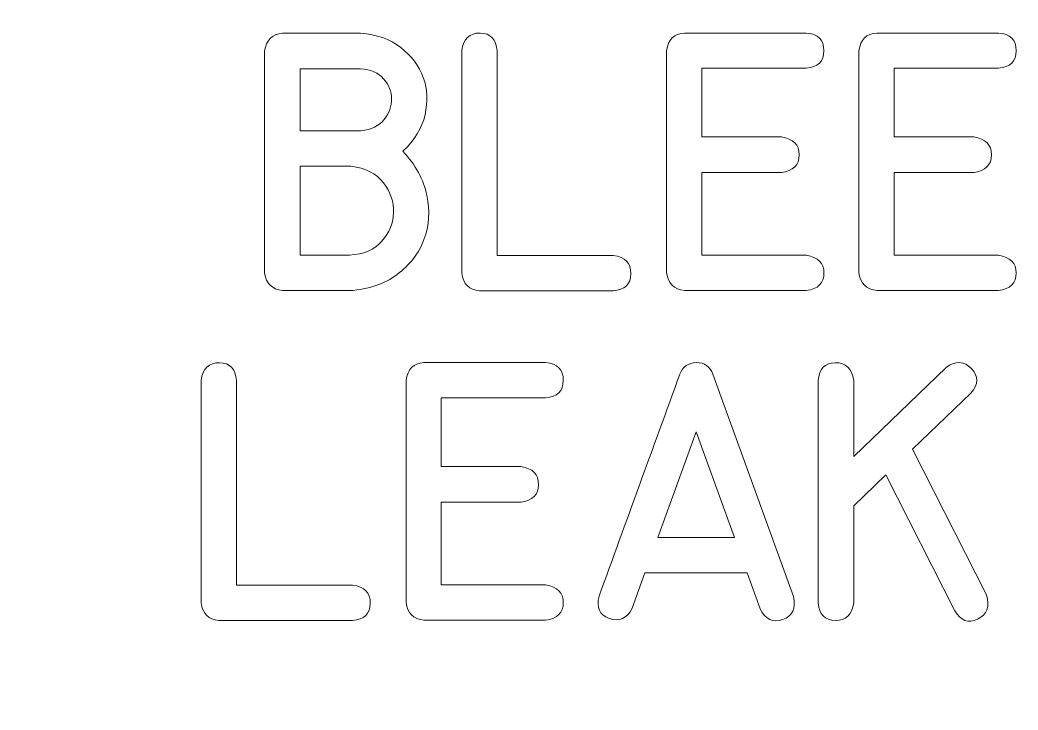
# Model space of a CAD drawing. Header units: millimetres. Extents: x -73 to 73, y -192 to 195.
# Drawn here: x 29.34 to 41.65, y 120.68 to 129.19 of the extents above; entities that cross this region are included whole.
import ezdxf

# ---------------------------------------------------------------- set-up
doc = ezdxf.new("R2010")
doc.units = ezdxf.units.MM
doc.header["$MEASUREMENT"] = 0
doc.layers.add('LED', color=7, linetype='Continuous')

msp = doc.modelspace()

# ---------------------------------------------------------------- linework, layer by layer
at = {"layer": 'LED', "color": 250, "lineweight": 9}
msp.add_open_spline([(70.6599, 74.2658), (70.9361, 74.248), (71.2072, 74.3453), (71.409, 74.5346), (71.409, 74.5346), (71.6108, 74.724), (71.7252, 74.987), (71.725, 75.2637), (71.725, 75.2637), (71.725, 75.2637), (71.725, 89.1213), (71.725, 89.1213), (71.725, 89.1213), (71.7248, 89.3867), (71.6193, 89.6411), (71.4315, 89.8287), (71.4315, 89.8287), (71.2437, 90.0162), (70.9904, 90.1215), (70.725, 90.1213), (70.725, 90.1213), (70.725, 90.1213), (68.2625, 90.1213), (68.2625, 90.1213), (68.2625, 90.1213), (65.9403, 90.1213), (63.7945, 91.3602), (62.6333, 93.3713), (62.6333, 93.3713), (61.4722, 95.3824), (61.4722, 97.8602), (62.6333, 99.8713), (62.6333, 99.8713), (63.7945, 101.8824), (65.9403, 103.1213), (68.2625, 103.1213), (68.2625, 103.1213), (68.2625, 103.1213), (70.725, 103.1213), (70.725, 103.1213), (70.725, 103.1213), (70.9904, 103.1215), (71.2448, 103.227), (71.4324, 103.4148), (71.4324, 103.4148), (71.6199, 103.6026), (71.7252, 103.8559), (71.725, 104.1213), (71.725, 104.1213), (71.725, 104.1213), (71.725, 174.8463), (71.725, 174.8463), (71.725, 174.8463), (71.7248, 175.1117), (71.6193, 175.3661), (71.4315, 175.5537), (71.4315, 175.5537), (71.2437, 175.7412), (70.9904, 175.8465), (70.725, 175.8463), (70.725, 175.8463), (70.725, 175.8463), (68.2625, 175.8463), (68.2625, 175.8463), (68.2625, 175.8463), (65.9403, 175.8463), (63.7945, 177.0852), (62.6333, 179.0963), (62.6333, 179.0963), (61.4722, 181.1074), (61.4722, 183.5852), (62.6333, 185.5963), (62.6333, 185.5963), (63.7945, 187.6074), (65.9403, 188.8463), (68.2625, 188.8463), (68.2625, 188.8463), (68.2625, 188.8463), (70.725, 188.8463), (70.725, 188.8463), (70.725, 188.8463), (70.9904, 188.8465), (71.2448, 188.952), (71.4324, 189.1398), (71.4324, 189.1398), (71.6199, 189.3276), (71.7252, 189.5809), (71.725, 189.8463), (71.725, 189.8463), (71.725, 189.8463), (71.725, 193.6206), (71.725, 193.6206), (71.725, 193.6206), (71.7248, 193.886), (71.6193, 194.1404), (71.4315, 194.328), (71.4315, 194.328), (71.2437, 194.5155), (70.9904, 194.6208), (70.725, 194.6206), (70.725, 194.6206), (70.725, 194.6206), (-70.725, 194.6206), (-70.725, 194.6206), (-70.725, 194.6206), (-70.9904, 194.6204), (-71.2448, 194.5148), (-71.4324, 194.3271), (-71.4324, 194.3271), (-71.6199, 194.1393), (-71.7252, 193.886), (-71.725, 193.6206), (-71.725, 193.6206), (-71.725, 193.6206), (-71.725, 189.8463), (-71.725, 189.8463), (-71.725, 189.8463), (-71.7248, 189.5809), (-71.6192, 189.3265), (-71.4315, 189.1389), (-71.4315, 189.1389), (-71.2437, 188.9514), (-70.9904, 188.8461), (-70.725, 188.8463), (-70.725, 188.8463), (-70.725, 188.8463), (-68.2625, 188.8463), (-68.2625, 188.8463), (-68.2625, 188.8463), (-65.9403, 188.8463), (-63.7944, 187.6074), (-62.6333, 185.5963), (-62.6333, 185.5963), (-61.4722, 183.5852), (-61.4722, 181.1074), (-62.6333, 179.0963), (-62.6333, 179.0963), (-63.7944, 177.0852), (-65.9403, 175.8463), (-68.2625, 175.8463), (-68.2625, 175.8463), (-68.2625, 175.8463), (-70.725, 175.8463), (-70.725, 175.8463), (-70.725, 175.8463), (-70.9904, 175.8461), (-71.2448, 175.7405), (-71.4324, 175.5528), (-71.4324, 175.5528), (-71.6199, 175.365), (-71.7252, 175.1117), (-71.725, 174.8463), (-71.725, 174.8463), (-71.725, 174.8463), (-71.725, 104.1213), (-71.725, 104.1213), (-71.725, 104.1213), (-71.7248, 103.8559), (-71.6192, 103.6015), (-71.4315, 103.4139), (-71.4315, 103.4139), (-71.2437, 103.2264), (-70.9904, 103.1211), (-70.725, 103.1213), (-70.725, 103.1213), (-70.725, 103.1213), (-68.2625, 103.1213), (-68.2625, 103.1213), (-68.2625, 103.1213), (-65.9403, 103.1213), (-63.7944, 101.8824), (-62.6333, 99.8713), (-62.6333, 99.8713), (-61.4722, 97.8602), (-61.4722, 95.3824), (-62.6333, 93.3713), (-62.6333, 93.3713), (-63.7944, 91.3602), (-65.9403, 90.1213), (-68.2625, 90.1213), (-68.2625, 90.1213), (-68.2625, 90.1213), (-70.725, 90.1213), (-70.725, 90.1213), (-70.725, 90.1213), (-70.9904, 90.1211), (-71.2448, 90.0155), (-71.4324, 89.8278), (-71.4324, 89.8278), (-71.6199, 89.64), (-71.7252, 89.3867), (-71.725, 89.1213), (-71.725, 89.1213), (-71.725, 89.1213), (-71.725, 84.4887), (-71.725, 84.4887), (-71.725, 84.4887), (-71.7247, 83.9613), (-71.3163, 83.5248), (-70.7901, 83.4908), (-70.7901, 83.4908), (-70.7901, 83.4908), (70.6599, 74.2658), (70.6599, 74.2658)], degree=3, knots=[0, 0, 0, 0, 0.0192308, 0.0192308, 0.0192308, 0.0192308, 0.0384615, 0.0384615, 0.0384615, 0.0384615, 0.0576923, 0.0576923, 0.0576923, 0.0576923, 0.0769231, 0.0769231, 0.0769231, 0.0769231, 0.0961538, 0.0961538, 0.0961538, 0.0961538, 0.1153846, 0.1153846, 0.1153846, 0.1153846, 0.1346154, 0.1346154, 0.1346154, 0.1346154, 0.1538462, 0.1538462, 0.1538462, 0.1538462, 0.1730769, 0.1730769, 0.1730769, 0.1730769, 0.1923077, 0.1923077, 0.1923077, 0.1923077, 0.2115385, 0.2115385, 0.2115385, 0.2115385, 0.2307692, 0.2307692, 0.2307692, 0.2307692, 0.25, 0.25, 0.25, 0.25, 0.2692308, 0.2692308, 0.2692308, 0.2692308, 0.2884615, 0.2884615, 0.2884615, 0.2884615, 0.3076923, 0.3076923, 0.3076923, 0.3076923, 0.3269231, 0.3269231, 0.3269231, 0.3269231, 0.3461538, 0.3461538, 0.3461538, 0.3461538, 0.3653846, 0.3653846, 0.3653846, 0.3653846, 0.3846154, 0.3846154, 0.3846154, 0.3846154, 0.4038462, 0.4038462, 0.4038462, 0.4038462, 0.4230769, 0.4230769, 0.4230769, 0.4230769, 0.4423077, 0.4423077, 0.4423077, 0.4423077, 0.4615385, 0.4615385, 0.4615385, 0.4615385, 0.4807692, 0.4807692, 0.4807692, 0.4807692, 0.5, 0.5, 0.5, 0.5, 0.5192308, 0.5192308, 0.5192308, 0.5192308, 0.5384615, 0.5384615, 0.5384615, 0.5384615, 0.5576923, 0.5576923, 0.5576923, 0.5576923, 0.5769231, 0.5769231, 0.5769231, 0.5769231, 0.5961538, 0.5961538, 0.5961538, 0.5961538, 0.6153846, 0.6153846, 0.6153846, 0.6153846, 0.6346154, 0.6346154, 0.6346154, 0.6346154, 0.6538462, 0.6538462, 0.6538462, 0.6538462, 0.6730769, 0.6730769, 0.6730769, 0.6730769, 0.6923077, 0.6923077, 0.6923077, 0.6923077, 0.7115385, 0.7115385, 0.7115385, 0.7115385, 0.7307692, 0.7307692, 0.7307692, 0.7307692, 0.75, 0.75, 0.75, 0.75, 0.7692308, 0.7692308, 0.7692308, 0.7692308, 0.7884615, 0.7884615, 0.7884615, 0.7884615, 0.8076923, 0.8076923, 0.8076923, 0.8076923, 0.8269231, 0.8269231, 0.8269231, 0.8269231, 0.8461538, 0.8461538, 0.8461538, 0.8461538, 0.8653846, 0.8653846, 0.8653846, 0.8653846, 0.8846154, 0.8846154, 0.8846154, 0.8846154, 0.9038462, 0.9038462, 0.9038462, 0.9038462, 0.9230769, 0.9230769, 0.9230769, 0.9230769, 0.9423077, 0.9423077, 0.9423077, 0.9423077, 0.9615385, 0.9615385, 0.9615385, 0.9615385, 1, 1, 1, 1], dxfattribs=at)
at = {"layer": 'LED', "color": 240, "lineweight": 9}
for points, knots in [([(33.5394, 129.0281), (33.7357, 129.0117), (33.9008, 128.9519), (34.0347, 128.8498), (34.0347, 128.8498), (34.1686, 128.7476), (34.2617, 128.6243), (34.313, 128.4799), (34.313, 128.4799), (34.3649, 128.336), (34.3718, 128.1825), (34.3342, 128.0195), (34.3342, 128.0195), (34.2966, 127.8571), (34.2051, 127.7073), (34.0606, 127.5708), (34.0606, 127.5708), (34.2199, 127.4036), (34.3189, 127.2226), (34.358, 127.0284), (34.358, 127.0284), (34.3972, 126.8342), (34.385, 126.6521), (34.3215, 126.4833), (34.3215, 126.4833), (34.258, 126.3145), (34.1479, 126.1711), (33.9908, 126.0531), (33.9908, 126.0531), (33.8336, 125.9351), (33.6389, 125.8684), (33.406, 125.8531), (33.406, 125.8531), (33.406, 125.8531), (33.4018, 125.8531), (33.4018, 125.8531), (33.4018, 125.8531), (33.4018, 125.8531), (32.5768, 125.8531), (32.5768, 125.8531), (32.5768, 125.8531), (32.4498, 125.8706), (32.3763, 125.9425), (32.3567, 126.0685), (32.3567, 126.0685), (32.3567, 126.0685), (32.3567, 128.808), (32.3567, 128.808), (32.3567, 128.808), (32.3742, 128.936), (32.4477, 129.0096), (32.5768, 129.0281), (32.5768, 129.0281), (32.5768, 129.0281), (33.5394, 129.0281), (33.5394, 129.0281)], [0, 0, 0, 0, 0.0666667, 0.0666667, 0.0666667, 0.0666667, 0.1333333, 0.1333333, 0.1333333, 0.1333333, 0.2, 0.2, 0.2, 0.2, 0.2666667, 0.2666667, 0.2666667, 0.2666667, 0.3333333, 0.3333333, 0.3333333, 0.3333333, 0.4, 0.4, 0.4, 0.4, 0.4666667, 0.4666667, 0.4666667, 0.4666667, 0.5333333, 0.5333333, 0.5333333, 0.5333333, 0.6, 0.6, 0.6, 0.6, 0.6666667, 0.6666667, 0.6666667, 0.6666667, 0.7333333, 0.7333333, 0.7333333, 0.7333333, 0.8, 0.8, 0.8, 0.8, 0.8666667, 0.8666667, 0.8666667, 0.8666667, 1, 1, 1, 1]), ([(35.0062, 125.8515), (34.8792, 125.86), (34.8057, 125.9314), (34.7861, 126.0669), (34.7861, 126.0669), (34.7861, 126.0669), (34.7861, 128.808), (34.7861, 128.808), (34.7861, 128.808), (34.8078, 128.9567), (34.8835, 129.0297), (35.0126, 129.0276), (35.0126, 129.0276), (35.1417, 129.0249), (35.2121, 128.9514), (35.2232, 128.808), (35.2232, 128.808), (35.2232, 128.808), (35.2232, 126.2844), (35.2232, 126.2844), (35.2232, 126.2844), (35.2232, 126.2844), (36.6541, 126.2854), (36.6541, 126.2854), (36.6541, 126.2854), (36.8012, 126.269), (36.8737, 126.1949), (36.8721, 126.0632), (36.8721, 126.0632), (36.8705, 125.9314), (36.7975, 125.861), (36.6525, 125.8515), (36.6525, 125.8515), (36.6525, 125.8515), (35.0062, 125.8515), (35.0062, 125.8515)], [0, 0, 0, 0, 0.1, 0.1, 0.1, 0.1, 0.2, 0.2, 0.2, 0.2, 0.3, 0.3, 0.3, 0.3, 0.4, 0.4, 0.4, 0.4, 0.5, 0.5, 0.5, 0.5, 0.6, 0.6, 0.6, 0.6, 0.7, 0.7, 0.7, 0.7, 0.8, 0.8, 0.8, 0.8, 1, 1, 1, 1]), ([(39.0338, 128.5958), (39.0338, 128.5958), (37.7484, 128.5958), (37.7484, 128.5958), (37.7484, 128.5958), (37.7484, 128.5958), (37.7484, 127.7475), (37.7484, 127.7475), (37.7484, 127.7475), (37.7484, 127.7475), (38.7284, 127.7475), (38.7284, 127.7475), (38.7284, 127.7475), (38.875, 127.7258), (38.948, 127.6523), (38.9475, 127.5269), (38.9475, 127.5269), (38.947, 127.4009), (38.8739, 127.3279), (38.7284, 127.3073), (38.7284, 127.3073), (38.7284, 127.3073), (37.7484, 127.3073), (37.7484, 127.3073), (37.7484, 127.3073), (37.7484, 127.3073), (37.7484, 126.2886), (37.7484, 126.2886), (37.7484, 126.2886), (37.7484, 126.2886), (39.0338, 126.2886), (39.0338, 126.2886), (39.0338, 126.2886), (39.1793, 126.2669), (39.2523, 126.1944), (39.2523, 126.0701), (39.2523, 126.0701), (39.2523, 125.9462), (39.1793, 125.8737), (39.0338, 125.8531), (39.0338, 125.8531), (39.0338, 125.8531), (37.533, 125.8531), (37.533, 125.8531), (37.533, 125.8531), (37.4039, 125.8695), (37.3304, 125.9431), (37.3129, 126.0732), (37.3129, 126.0732), (37.3129, 126.0732), (37.3129, 128.8111), (37.3129, 128.8111), (37.3129, 128.8111), (37.3325, 128.9477), (37.406, 129.0196), (37.533, 129.0281), (37.533, 129.0281), (37.533, 129.0281), (39.0338, 129.0281), (39.0338, 129.0281), (39.0338, 129.0281), (39.1793, 129.017), (39.2523, 128.944), (39.2518, 128.8101), (39.2518, 128.8101), (39.2512, 128.6762), (39.1782, 128.6048), (39.0338, 128.5958)], [0, 0, 0, 0, 0.0555556, 0.0555556, 0.0555556, 0.0555556, 0.1111111, 0.1111111, 0.1111111, 0.1111111, 0.1666667, 0.1666667, 0.1666667, 0.1666667, 0.2222222, 0.2222222, 0.2222222, 0.2222222, 0.2777778, 0.2777778, 0.2777778, 0.2777778, 0.3333333, 0.3333333, 0.3333333, 0.3333333, 0.3888889, 0.3888889, 0.3888889, 0.3888889, 0.4444444, 0.4444444, 0.4444444, 0.4444444, 0.5, 0.5, 0.5, 0.5, 0.5555556, 0.5555556, 0.5555556, 0.5555556, 0.6111111, 0.6111111, 0.6111111, 0.6111111, 0.6666667, 0.6666667, 0.6666667, 0.6666667, 0.7222222, 0.7222222, 0.7222222, 0.7222222, 0.7777778, 0.7777778, 0.7777778, 0.7777778, 0.8333333, 0.8333333, 0.8333333, 0.8333333, 0.8888889, 0.8888889, 0.8888889, 0.8888889, 1, 1, 1, 1]), ([(41.4039, 128.5958), (41.4039, 128.5958), (40.1185, 128.5958), (40.1185, 128.5958), (40.1185, 128.5958), (40.1185, 128.5958), (40.1185, 127.7475), (40.1185, 127.7475), (40.1185, 127.7475), (40.1185, 127.7475), (41.0985, 127.7475), (41.0985, 127.7475), (41.0985, 127.7475), (41.2451, 127.7258), (41.3181, 127.6523), (41.3176, 127.5269), (41.3176, 127.5269), (41.3171, 127.4009), (41.244, 127.3279), (41.0985, 127.3073), (41.0985, 127.3073), (41.0985, 127.3073), (40.1185, 127.3073), (40.1185, 127.3073), (40.1185, 127.3073), (40.1185, 127.3073), (40.1185, 126.2886), (40.1185, 126.2886), (40.1185, 126.2886), (40.1185, 126.2886), (41.4039, 126.2886), (41.4039, 126.2886), (41.4039, 126.2886), (41.5494, 126.2669), (41.6224, 126.1944), (41.6224, 126.0701), (41.6224, 126.0701), (41.6224, 125.9462), (41.5494, 125.8737), (41.4039, 125.8531), (41.4039, 125.8531), (41.4039, 125.8531), (39.9031, 125.8531), (39.9031, 125.8531), (39.9031, 125.8531), (39.774, 125.8695), (39.7005, 125.9431), (39.683, 126.0732), (39.683, 126.0732), (39.683, 126.0732), (39.683, 128.8111), (39.683, 128.8111), (39.683, 128.8111), (39.7026, 128.9477), (39.7761, 129.0196), (39.9031, 129.0281), (39.9031, 129.0281), (39.9031, 129.0281), (41.4039, 129.0281), (41.4039, 129.0281), (41.4039, 129.0281), (41.5494, 129.017), (41.6224, 128.944), (41.6219, 128.8101), (41.6219, 128.8101), (41.6213, 128.6762), (41.5483, 128.6048), (41.4039, 128.5958)], [0, 0, 0, 0, 0.0555556, 0.0555556, 0.0555556, 0.0555556, 0.1111111, 0.1111111, 0.1111111, 0.1111111, 0.1666667, 0.1666667, 0.1666667, 0.1666667, 0.2222222, 0.2222222, 0.2222222, 0.2222222, 0.2777778, 0.2777778, 0.2777778, 0.2777778, 0.3333333, 0.3333333, 0.3333333, 0.3333333, 0.3888889, 0.3888889, 0.3888889, 0.3888889, 0.4444444, 0.4444444, 0.4444444, 0.4444444, 0.5, 0.5, 0.5, 0.5, 0.5555556, 0.5555556, 0.5555556, 0.5555556, 0.6111111, 0.6111111, 0.6111111, 0.6111111, 0.6666667, 0.6666667, 0.6666667, 0.6666667, 0.7222222, 0.7222222, 0.7222222, 0.7222222, 0.7777778, 0.7777778, 0.7777778, 0.7777778, 0.8333333, 0.8333333, 0.8333333, 0.8333333, 0.8888889, 0.8888889, 0.8888889, 0.8888889, 1, 1, 1, 1]), ([(33.5394, 128.5878), (33.5394, 128.5878), (32.7954, 128.5878), (32.7954, 128.5878), (32.7954, 128.5878), (32.7954, 128.5878), (32.7954, 127.8237), (32.7954, 127.8237), (32.7954, 127.8237), (32.7954, 127.8237), (33.5442, 127.8237), (33.5442, 127.8237), (33.5442, 127.8237), (33.6722, 127.8369), (33.768, 127.883), (33.8304, 127.9624), (33.8304, 127.9624), (33.8929, 128.0412), (33.923, 128.1259), (33.922, 128.2164), (33.922, 128.2164), (33.9204, 128.3068), (33.8876, 128.3894), (33.823, 128.4645), (33.823, 128.4645), (33.759, 128.5397), (33.6648, 128.5804), (33.5394, 128.5878)], [0, 0, 0, 0, 0.125, 0.125, 0.125, 0.125, 0.25, 0.25, 0.25, 0.25, 0.375, 0.375, 0.375, 0.375, 0.5, 0.5, 0.5, 0.5, 0.625, 0.625, 0.625, 0.625, 0.75, 0.75, 0.75, 0.75, 1, 1, 1, 1]), ([(33.4018, 126.2918), (33.5775, 126.2992), (33.7114, 126.3558), (33.8029, 126.4622), (33.8029, 126.4622), (33.895, 126.5691), (33.9431, 126.6871), (33.9463, 126.8167), (33.9463, 126.8167), (33.95, 126.9464), (33.9087, 127.0681), (33.822, 127.1818), (33.822, 127.1818), (33.7347, 127.2956), (33.6013, 127.3644), (33.4203, 127.3877), (33.4203, 127.3877), (33.4203, 127.3877), (32.7954, 127.3877), (32.7954, 127.3877), (32.7954, 127.3877), (32.7954, 127.3877), (32.7954, 126.2918), (32.7954, 126.2918), (32.7954, 126.2918), (32.7954, 126.2918), (33.4018, 126.2918), (33.4018, 126.2918)], [0, 0, 0, 0, 0.125, 0.125, 0.125, 0.125, 0.25, 0.25, 0.25, 0.25, 0.375, 0.375, 0.375, 0.375, 0.5, 0.5, 0.5, 0.5, 0.625, 0.625, 0.625, 0.625, 0.75, 0.75, 0.75, 0.75, 1, 1, 1, 1]), ([(31.7931, 121.7892), (31.6661, 121.7977), (31.5926, 121.8691), (31.573, 122.0046), (31.573, 122.0046), (31.573, 122.0046), (31.573, 124.7457), (31.573, 124.7457), (31.573, 124.7457), (31.5947, 124.8944), (31.6704, 124.9674), (31.7995, 124.9653), (31.7995, 124.9653), (31.9286, 124.9626), (31.999, 124.8891), (32.0101, 124.7457), (32.0101, 124.7457), (32.0101, 124.7457), (32.0101, 122.2221), (32.0101, 122.2221), (32.0101, 122.2221), (32.0101, 122.2221), (33.441, 122.2231), (33.441, 122.2231), (33.441, 122.2231), (33.5881, 122.2067), (33.6606, 122.1326), (33.659, 122.0009), (33.659, 122.0009), (33.6574, 121.8691), (33.5844, 121.7987), (33.4394, 121.7892), (33.4394, 121.7892), (33.4394, 121.7892), (31.7931, 121.7892), (31.7931, 121.7892)], [0, 0, 0, 0, 0.1, 0.1, 0.1, 0.1, 0.2, 0.2, 0.2, 0.2, 0.3, 0.3, 0.3, 0.3, 0.4, 0.4, 0.4, 0.4, 0.5, 0.5, 0.5, 0.5, 0.6, 0.6, 0.6, 0.6, 0.7, 0.7, 0.7, 0.7, 0.8, 0.8, 0.8, 0.8, 1, 1, 1, 1]), ([(35.8207, 124.5335), (35.8207, 124.5335), (34.5353, 124.5335), (34.5353, 124.5335), (34.5353, 124.5335), (34.5353, 124.5335), (34.5353, 123.6852), (34.5353, 123.6852), (34.5353, 123.6852), (34.5353, 123.6852), (35.5153, 123.6852), (35.5153, 123.6852), (35.5153, 123.6852), (35.6619, 123.6635), (35.7349, 123.59), (35.7344, 123.4646), (35.7344, 123.4646), (35.7339, 123.3386), (35.6608, 123.2656), (35.5153, 123.245), (35.5153, 123.245), (35.5153, 123.245), (34.5353, 123.245), (34.5353, 123.245), (34.5353, 123.245), (34.5353, 123.245), (34.5353, 122.2263), (34.5353, 122.2263), (34.5353, 122.2263), (34.5353, 122.2263), (35.8207, 122.2263), (35.8207, 122.2263), (35.8207, 122.2263), (35.9662, 122.2046), (36.0392, 122.1321), (36.0392, 122.0078), (36.0392, 122.0078), (36.0392, 121.8839), (35.9662, 121.8114), (35.8207, 121.7908), (35.8207, 121.7908), (35.8207, 121.7908), (34.3199, 121.7908), (34.3199, 121.7908), (34.3199, 121.7908), (34.1908, 121.8072), (34.1173, 121.8808), (34.0998, 122.0109), (34.0998, 122.0109), (34.0998, 122.0109), (34.0998, 124.7488), (34.0998, 124.7488), (34.0998, 124.7488), (34.1194, 124.8854), (34.1929, 124.9573), (34.3199, 124.9658), (34.3199, 124.9658), (34.3199, 124.9658), (35.8207, 124.9658), (35.8207, 124.9658), (35.8207, 124.9658), (35.9662, 124.9547), (36.0392, 124.8817), (36.0387, 124.7478), (36.0387, 124.7478), (36.0381, 124.6139), (35.9651, 124.5425), (35.8207, 124.5335)], [0, 0, 0, 0, 0.0555556, 0.0555556, 0.0555556, 0.0555556, 0.1111111, 0.1111111, 0.1111111, 0.1111111, 0.1666667, 0.1666667, 0.1666667, 0.1666667, 0.2222222, 0.2222222, 0.2222222, 0.2222222, 0.2777778, 0.2777778, 0.2777778, 0.2777778, 0.3333333, 0.3333333, 0.3333333, 0.3333333, 0.3888889, 0.3888889, 0.3888889, 0.3888889, 0.4444444, 0.4444444, 0.4444444, 0.4444444, 0.5, 0.5, 0.5, 0.5, 0.5555556, 0.5555556, 0.5555556, 0.5555556, 0.6111111, 0.6111111, 0.6111111, 0.6111111, 0.6666667, 0.6666667, 0.6666667, 0.6666667, 0.7222222, 0.7222222, 0.7222222, 0.7222222, 0.7777778, 0.7777778, 0.7777778, 0.7777778, 0.8333333, 0.8333333, 0.8333333, 0.8333333, 0.8888889, 0.8888889, 0.8888889, 0.8888889, 1, 1, 1, 1]), ([(36.481, 122.0898), (36.6461, 122.5459), (36.8117, 123.0015), (36.9774, 123.4566), (36.9774, 123.4566), (37.1435, 123.9117), (37.3097, 124.3673), (37.4758, 124.8229), (37.4758, 124.8229), (37.5102, 124.9171), (37.578, 124.9647), (37.679, 124.9658), (37.679, 124.9658), (37.7806, 124.9669), (37.8489, 124.9192), (37.8838, 124.8229), (37.8838, 124.8229), (37.8838, 124.8229), (38.8776, 122.0824), (38.8776, 122.0824), (38.8776, 122.0824), (38.9083, 121.9363), (38.8639, 121.8427), (38.7443, 121.8003), (38.7443, 121.8003), (38.6241, 121.7575), (38.5321, 121.8014), (38.4664, 121.9305), (38.4664, 121.9305), (38.4664, 121.9305), (38.3072, 122.3739), (38.3072, 122.3739), (38.3072, 122.3739), (38.3072, 122.3739), (37.0435, 122.3739), (37.0435, 122.3739), (37.0435, 122.3739), (37.0435, 122.3739), (36.8885, 121.9411), (36.8885, 121.9411), (36.8885, 121.9411), (36.8223, 121.8109), (36.7281, 121.7686), (36.6064, 121.8136), (36.6064, 121.8136), (36.4842, 121.858), (36.4424, 121.9506), (36.481, 122.0898)], [0, 0, 0, 0, 0.0769231, 0.0769231, 0.0769231, 0.0769231, 0.1538462, 0.1538462, 0.1538462, 0.1538462, 0.2307692, 0.2307692, 0.2307692, 0.2307692, 0.3076923, 0.3076923, 0.3076923, 0.3076923, 0.3846154, 0.3846154, 0.3846154, 0.3846154, 0.4615385, 0.4615385, 0.4615385, 0.4615385, 0.5384615, 0.5384615, 0.5384615, 0.5384615, 0.6153846, 0.6153846, 0.6153846, 0.6153846, 0.6923077, 0.6923077, 0.6923077, 0.6923077, 0.7692308, 0.7692308, 0.7692308, 0.7692308, 0.8461538, 0.8461538, 0.8461538, 0.8461538, 1, 1, 1, 1]), ([(40.7582, 124.9071), (40.8757, 124.9928), (40.9805, 124.9875), (41.071, 124.8922), (41.071, 124.8922), (41.162, 124.7965), (41.1593, 124.6959), (41.0636, 124.5906), (41.0636, 124.5906), (41.0636, 124.5906), (40.3455, 123.9006), (40.3455, 123.9006), (40.3455, 123.9006), (40.3455, 123.9006), (41.2556, 122.1057), (41.2556, 122.1057), (41.2556, 122.1057), (41.299, 121.9596), (41.2631, 121.8596), (41.1472, 121.8046), (41.1472, 121.8046), (41.0313, 121.7501), (40.9371, 121.7844), (40.8651, 121.9088), (40.8651, 121.9088), (40.8651, 121.9088), (40.0153, 123.5847), (40.0153, 123.5847), (40.0153, 123.5847), (40.0153, 123.5847), (39.62, 123.2031), (39.62, 123.2031), (39.62, 123.2031), (39.62, 123.2031), (39.62, 122.0046), (39.62, 122.0046), (39.62, 122.0046), (39.5972, 121.8591), (39.5216, 121.7871), (39.3925, 121.7887), (39.3925, 121.7887), (39.2628, 121.7903), (39.1935, 121.8622), (39.1829, 122.0046), (39.1829, 122.0046), (39.1829, 122.0046), (39.1829, 124.7457), (39.1829, 124.7457), (39.1829, 124.7457), (39.1935, 124.8891), (39.2628, 124.9626), (39.3925, 124.9653), (39.3925, 124.9653), (39.5216, 124.9674), (39.5972, 124.8944), (39.62, 124.7457), (39.62, 124.7457), (39.62, 124.7457), (39.62, 123.8106), (39.62, 123.8106), (39.62, 123.8106), (39.62, 123.8106), (40.7582, 124.9071), (40.7582, 124.9071)], [0, 0, 0, 0, 0.0588235, 0.0588235, 0.0588235, 0.0588235, 0.1176471, 0.1176471, 0.1176471, 0.1176471, 0.1764706, 0.1764706, 0.1764706, 0.1764706, 0.2352941, 0.2352941, 0.2352941, 0.2352941, 0.2941176, 0.2941176, 0.2941176, 0.2941176, 0.3529412, 0.3529412, 0.3529412, 0.3529412, 0.4117647, 0.4117647, 0.4117647, 0.4117647, 0.4705882, 0.4705882, 0.4705882, 0.4705882, 0.5294118, 0.5294118, 0.5294118, 0.5294118, 0.5882353, 0.5882353, 0.5882353, 0.5882353, 0.6470588, 0.6470588, 0.6470588, 0.6470588, 0.7058824, 0.7058824, 0.7058824, 0.7058824, 0.7647059, 0.7647059, 0.7647059, 0.7647059, 0.8235294, 0.8235294, 0.8235294, 0.8235294, 0.8823529, 0.8823529, 0.8823529, 0.8823529, 1, 1, 1, 1]), ([(38.1489, 122.8094), (38.1489, 122.8094), (37.6775, 124.1117), (37.6775, 124.1117), (37.6775, 124.1117), (37.6775, 124.1117), (37.2033, 122.8094), (37.2033, 122.8094), (37.2033, 122.8094), (37.2033, 122.8094), (38.1489, 122.8094), (38.1489, 122.8094)], [0, 0, 0, 0, 0.25, 0.25, 0.25, 0.25, 0.5, 0.5, 0.5, 0.5, 1, 1, 1, 1]), ([(37.6775, 124.1117), (37.6775, 124.1117), (38.1489, 122.8094), (38.1489, 122.8094), (38.1489, 122.8094), (38.1489, 122.8094), (37.6775, 124.1117), (37.6775, 124.1117)], [0, 0, 0, 0, 0.3333333, 0.3333333, 0.3333333, 0.3333333, 1, 1, 1, 1])]:
    msp.add_open_spline(points, degree=3, knots=knots, dxfattribs=at)

doc.saveas('drawing.dxf')
